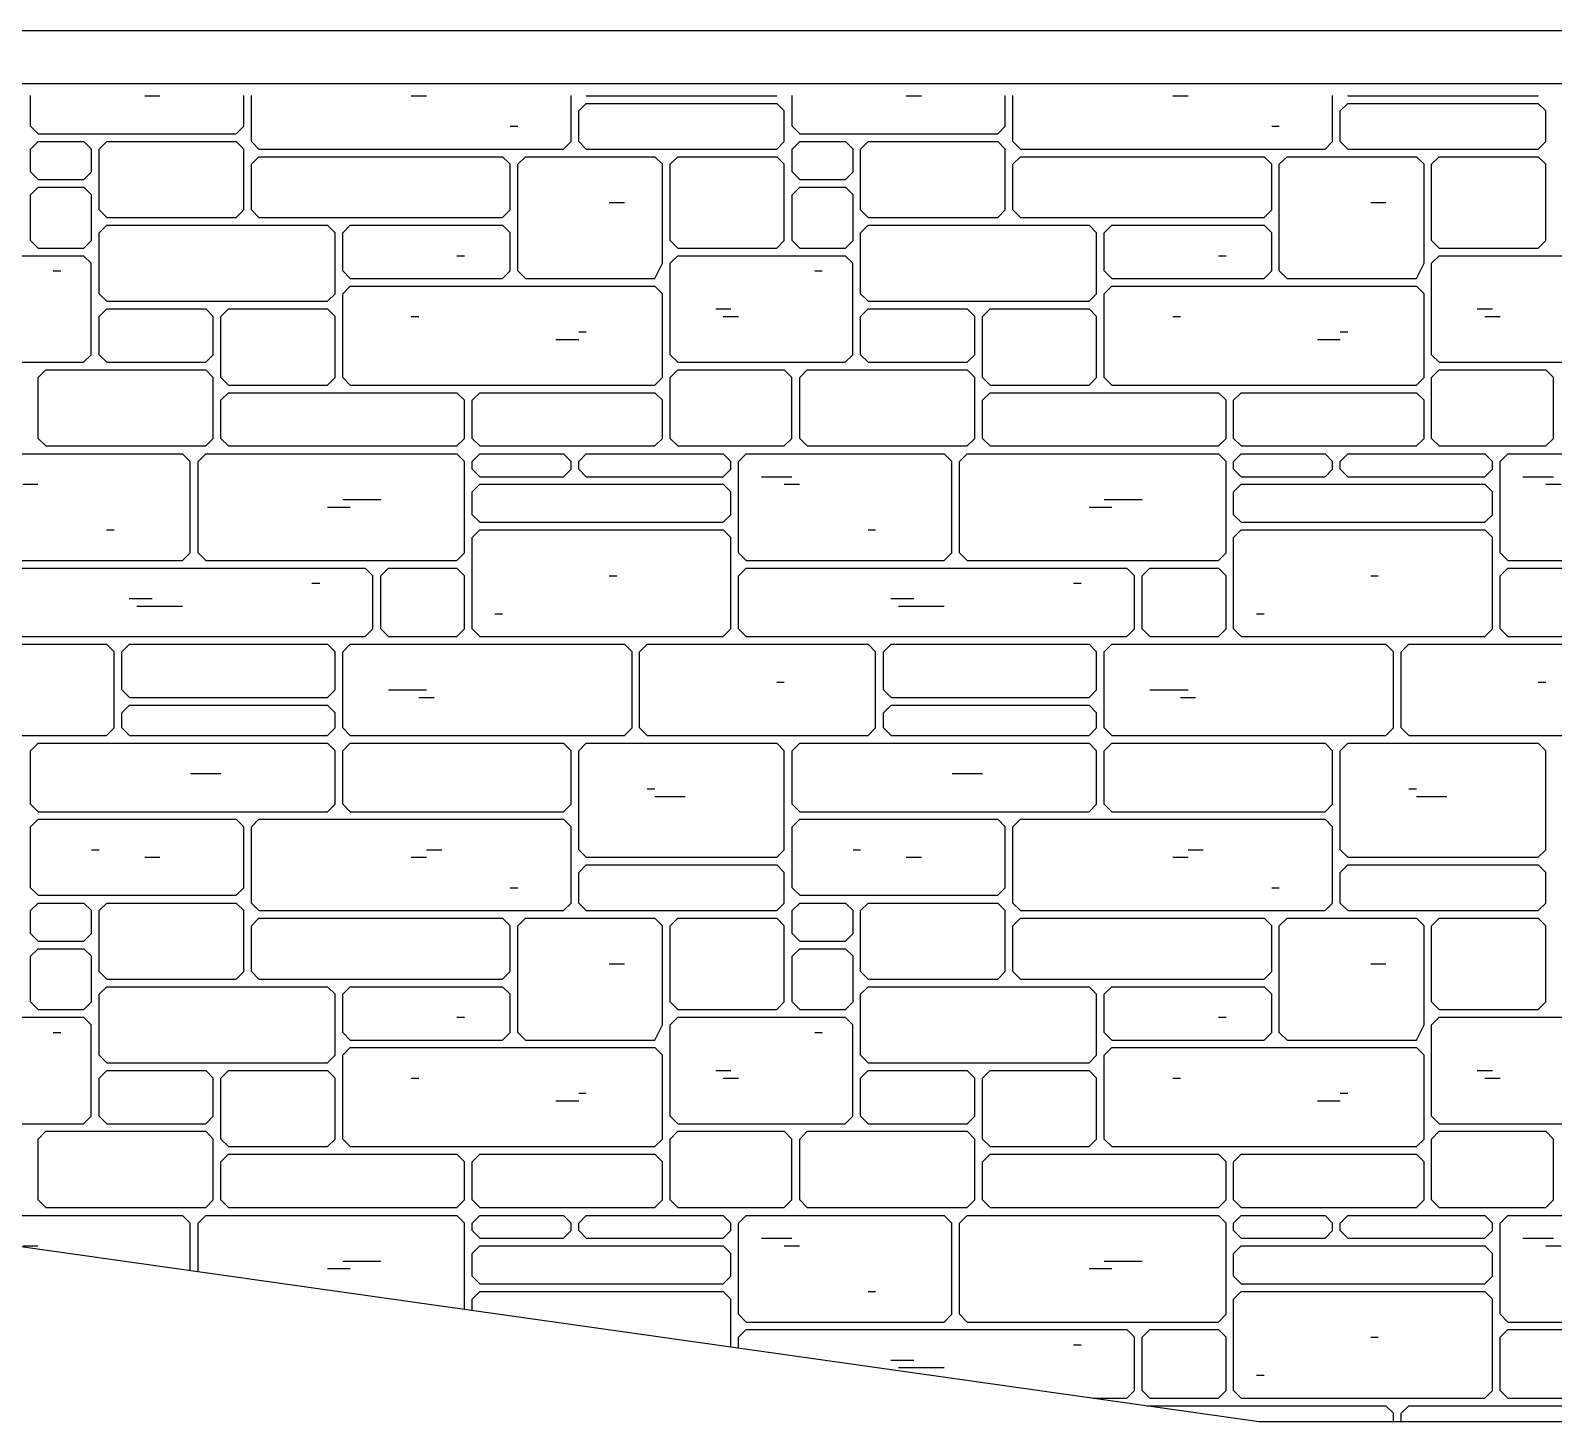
# Model space of a CAD drawing. Header units: inches. Extents: x 52 to 2123, y 129 to 1246.
# Drawn here: x 392.9 to 507.9, y 135.9 to 240.9 of the extents above; entities that cross this region are included whole.
import ezdxf

# ---------------------------------------------------------------- set-up
doc = ezdxf.new("R2010")
doc.units = ezdxf.units.IN
doc.header["$LTSCALE"] = 15
doc.header["$MEASUREMENT"] = 0
for name, color, linetype in [('Exterior', 5, 'CONTINUOUS'), ('Exterior Details', 7, 'CONTINUOUS'), ('Landscaping', 94, 'CONTINUOUS'), ('Masonry', 1, 'CONTINUOUS')]:
    doc.layers.add(name, color=color, linetype=linetype)

# ---------------------------------------------------------------- blocks, each defined once
blk = doc.blocks.new('Lower Bricks 1')
at = {"layer": 'Exterior Details'}
for p, q in [((-17.23, 52.3), (-17.23, 54.61)), ((-8.62, 54.6), (-7.47, 54.6)), ((-1.15, 52.3), (-1.15, 54.61)), ((-0.57, 51.15), (-0.57, 54.61)), ((11.49, 54.6), (12.64, 54.6)), ((23.55, 51.15), (23.55, 54.61)), ((24.13, 53.45), (24.7, 54.02)), ((24.69, 54.61), (24.7, 54.6)), ((24.7, 54.6), (39.07, 54.6)), ((24.7, 54.02), (39.07, 54.02)), ((39.07, 54.6), (39.07, 54.61)), ((39.07, 54.02), (39.64, 53.45)), ((40.23, 52.3), (40.23, 54.61)), ((48.85, 54.6), (50, 54.6)), ((56.32, 52.3), (56.32, 54.61)), ((56.89, 51.15), (56.89, 54.61)), ((68.96, 54.6), (70.11, 54.6)), ((81.02, 51.15), (81.02, 54.61)), ((81.6, 53.45), (82.17, 54.02)), ((82.16, 54.61), (82.17, 54.6)), ((82.17, 54.6), (96.53, 54.6)), ((82.17, 54.02), (96.53, 54.02)), ((96.53, 54.6), (96.54, 54.61)), ((96.53, 54.02), (97.11, 53.45)), ((24.13, 51.15), (24.13, 53.45)), ((39.64, 51.15), (39.64, 53.45)), ((81.6, 51.15), (81.6, 53.45)), ((97.11, 51.15), (97.11, 53.45)), ((-17.23, 52.3), (-16.66, 51.72)), ((-16.66, 51.72), (-1.72, 51.72)), ((-1.72, 51.72), (-1.15, 52.3)), ((18.96, 52.3), (19.53, 52.3)), ((40.23, 52.3), (40.81, 51.72)), ((40.81, 51.72), (55.75, 51.72)), ((55.75, 51.72), (56.32, 52.3)), ((76.43, 52.3), (77, 52.3)), ((-17.23, 50.57), (-16.66, 51.15)), ((-17.23, 48.85), (-17.23, 50.57)), ((-16.66, 51.15), (-13.21, 51.15)), ((-13.21, 51.15), (-12.64, 50.57)), ((-12.64, 48.85), (-12.64, 50.57)), ((-12.06, 50.57), (-11.49, 51.15)), ((-12.06, 45.98), (-12.06, 50.57)), ((-11.49, 51.15), (-1.72, 51.15)), ((-1.72, 51.15), (-1.15, 50.57)), ((-1.15, 45.98), (-1.15, 50.57)), ((-0.57, 51.15), (0, 50.57)), ((0, 50.57), (22.98, 50.57)), ((22.98, 50.57), (23.55, 51.15)), ((24.13, 51.15), (24.7, 50.57)), ((24.7, 50.57), (39.07, 50.57)), ((39.07, 50.57), (39.64, 51.15)), ((40.23, 50.57), (40.81, 51.15)), ((40.23, 48.85), (40.23, 50.57)), ((40.81, 51.15), (44.26, 51.15)), ((44.26, 51.15), (44.83, 50.57)), ((44.83, 48.85), (44.83, 50.57)), ((45.4, 50.57), (45.98, 51.15)), ((45.4, 45.98), (45.4, 50.57)), ((45.98, 51.15), (55.75, 51.15)), ((55.75, 51.15), (56.32, 50.57)), ((56.32, 45.98), (56.32, 50.57)), ((56.89, 51.15), (57.47, 50.57)), ((57.47, 50.57), (80.45, 50.57)), ((80.45, 50.57), (81.02, 51.15)), ((81.6, 51.15), (82.17, 50.57)), ((82.17, 50.57), (96.53, 50.57)), ((96.53, 50.57), (97.11, 51.15)), ((-0.57, 49.43), (0, 50)), ((-0.57, 45.98), (-0.57, 49.43)), ((0, 50), (18.38, 50)), ((18.38, 50), (18.96, 49.43)), ((18.96, 45.98), (18.96, 49.43)), ((19.53, 49.43), (20.11, 50)), ((19.53, 41.38), (19.53, 49.43)), ((20.11, 50), (29.87, 50)), ((29.87, 50), (30.45, 49.43)), ((30.45, 41.96), (30.45, 49.43)), ((31.02, 49.43), (31.6, 50)), ((31.02, 43.68), (31.02, 49.43)), ((31.6, 50), (39.07, 50)), ((39.07, 50), (39.64, 49.43)), ((39.64, 43.68), (39.64, 49.43)), ((56.89, 49.43), (57.47, 50)), ((56.89, 45.98), (56.89, 49.43)), ((57.47, 50), (75.85, 50)), ((75.85, 50), (76.43, 49.43)), ((76.43, 45.98), (76.43, 49.43)), ((77, 49.43), (77.58, 50)), ((77, 41.38), (77, 49.43)), ((77.58, 50), (87.34, 50)), ((87.34, 50), (87.92, 49.43)), ((87.92, 41.96), (87.92, 49.43)), ((88.49, 49.43), (89.07, 50)), ((88.49, 43.68), (88.49, 49.43)), ((89.07, 50), (96.53, 50)), ((96.53, 50), (97.11, 49.43)), ((97.11, 43.68), (97.11, 49.43)), ((-17.23, 48.85), (-16.66, 48.28)), ((-16.66, 48.28), (-13.21, 48.28)), ((-13.21, 48.28), (-12.64, 48.85)), ((40.23, 48.85), (40.81, 48.28)), ((40.81, 48.28), (44.26, 48.28)), ((44.26, 48.28), (44.83, 48.85)), ((-17.23, 47.13), (-16.66, 47.7)), ((-17.23, 43.68), (-17.23, 47.13)), ((-16.66, 47.7), (-13.21, 47.7)), ((-13.21, 47.7), (-12.64, 47.13)), ((-12.64, 43.68), (-12.64, 47.13)), ((40.23, 47.13), (40.81, 47.7)), ((40.23, 43.68), (40.23, 47.13)), ((40.81, 47.7), (44.26, 47.7)), ((44.26, 47.7), (44.83, 47.13)), ((44.83, 43.68), (44.83, 47.13)), ((-12.06, 45.98), (-11.49, 45.4)), ((-1.72, 45.4), (-1.15, 45.98)), ((-0.57, 45.98), (0, 45.4)), ((18.38, 45.4), (18.96, 45.98)), ((26.43, 46.55), (27.58, 46.55)), ((45.4, 45.98), (45.98, 45.4)), ((55.75, 45.4), (56.32, 45.98)), ((56.89, 45.98), (57.47, 45.4)), ((75.85, 45.4), (76.43, 45.98)), ((83.9, 46.55), (85.04, 46.55)), ((-12.06, 44.26), (-11.49, 44.83)), ((-11.49, 45.4), (-1.72, 45.4)), ((-11.49, 44.83), (5.17, 44.83)), ((0, 45.4), (18.38, 45.4)), ((5.17, 44.83), (5.74, 44.26)), ((6.32, 44.26), (6.89, 44.83)), ((6.89, 44.83), (18.38, 44.83)), ((18.38, 44.83), (18.96, 44.26)), ((45.4, 44.26), (45.98, 44.83)), ((45.98, 45.4), (55.75, 45.4)), ((45.98, 44.83), (62.64, 44.83)), ((57.47, 45.4), (75.85, 45.4)), ((62.64, 44.83), (63.21, 44.26)), ((63.79, 44.26), (64.36, 44.83)), ((64.36, 44.83), (75.85, 44.83)), ((75.85, 44.83), (76.43, 44.26)), ((-17.23, 43.68), (-16.66, 43.11)), ((-13.21, 43.11), (-12.64, 43.68)), ((-12.06, 39.66), (-12.06, 44.26)), ((5.74, 39.66), (5.74, 44.26)), ((6.32, 41.38), (6.32, 44.26)), ((18.96, 41.38), (18.96, 44.26)), ((31.02, 43.68), (31.6, 43.11)), ((39.07, 43.11), (39.64, 43.68)), ((40.23, 43.68), (40.81, 43.11)), ((44.26, 43.11), (44.83, 43.68)), ((45.4, 39.66), (45.4, 44.26)), ((63.21, 39.66), (63.21, 44.26)), ((63.79, 41.38), (63.79, 44.26)), ((76.43, 41.38), (76.43, 44.26)), ((88.49, 43.68), (89.07, 43.11)), ((96.53, 43.11), (97.11, 43.68)), ((-25.87, 42.53), (-13.23, 42.53)), ((-16.66, 43.11), (-13.21, 43.11)), ((-13.23, 42.53), (-12.66, 41.96)), ((14.94, 42.53), (15.51, 42.53)), ((31.02, 41.96), (31.6, 42.53)), ((31.6, 43.11), (39.07, 43.11)), ((31.6, 42.53), (44.24, 42.53)), ((40.81, 43.11), (44.26, 43.11)), ((44.24, 42.53), (44.81, 41.96)), ((72.41, 42.53), (72.98, 42.53)), ((88.49, 41.96), (89.07, 42.53)), ((89.07, 43.11), (96.53, 43.11)), ((89.07, 42.53), (101.7, 42.53)), ((-15.53, 41.38), (-14.96, 41.38)), ((-12.66, 35.06), (-12.66, 41.96)), ((6.32, 41.38), (6.89, 40.81)), ((18.38, 40.81), (18.96, 41.38)), ((19.53, 41.38), (20.11, 40.81)), ((29.87, 40.81), (30.45, 41.96)), ((31.02, 35.06), (31.02, 41.96)), ((41.94, 41.38), (42.51, 41.38)), ((44.81, 35.06), (44.81, 41.96)), ((63.79, 41.38), (64.36, 40.81)), ((75.85, 40.81), (76.43, 41.38)), ((77, 41.38), (77.58, 40.81)), ((87.34, 40.81), (87.92, 41.96)), ((88.49, 35.06), (88.49, 41.96)), ((6.32, 39.66), (6.89, 40.23)), ((6.89, 40.81), (18.38, 40.81)), ((6.89, 40.23), (29.87, 40.23)), ((20.11, 40.81), (29.87, 40.81)), ((29.87, 40.23), (30.45, 39.66)), ((63.79, 39.66), (64.36, 40.23)), ((64.36, 40.81), (75.85, 40.81)), ((64.36, 40.23), (87.34, 40.23)), ((77.58, 40.81), (87.34, 40.81)), ((87.34, 40.23), (87.92, 39.66)), ((-12.06, 39.66), (-11.49, 39.09)), ((-11.49, 39.09), (5.17, 39.09)), ((5.17, 39.09), (5.74, 39.66)), ((6.32, 33.34), (6.32, 39.66)), ((30.45, 33.34), (30.45, 39.66)), ((45.4, 39.66), (45.98, 39.09)), ((45.98, 39.09), (62.64, 39.09)), ((62.64, 39.09), (63.21, 39.66)), ((63.79, 33.34), (63.79, 39.66)), ((87.92, 33.34), (87.92, 39.66)), ((-12.06, 37.94), (-11.49, 38.51)), ((-12.06, 35.06), (-12.06, 37.94)), ((-11.49, 38.51), (-4.02, 38.51)), ((-4.02, 38.51), (-3.45, 37.94)), ((-3.45, 35.06), (-3.45, 37.94)), ((-2.87, 37.94), (-2.3, 38.51)), ((-2.87, 33.34), (-2.87, 37.94)), ((-2.3, 38.51), (5.17, 38.51)), ((5.17, 38.51), (5.74, 37.94)), ((5.74, 33.34), (5.74, 37.94)), ((11.49, 37.94), (12.06, 37.94)), ((34.47, 38.51), (35.62, 38.51)), ((35.04, 37.94), (36.19, 37.94)), ((45.4, 37.94), (45.98, 38.51)), ((45.4, 35.06), (45.4, 37.94)), ((45.98, 38.51), (53.45, 38.51)), ((53.45, 38.51), (54.02, 37.94)), ((54.02, 35.06), (54.02, 37.94)), ((54.6, 37.94), (55.17, 38.51)), ((54.6, 33.34), (54.6, 37.94)), ((55.17, 38.51), (62.64, 38.51)), ((62.64, 38.51), (63.21, 37.94)), ((63.21, 33.34), (63.21, 37.94)), ((68.96, 37.94), (69.53, 37.94)), ((91.94, 38.51), (93.09, 38.51)), ((92.51, 37.94), (93.66, 37.94)), ((24.13, 36.79), (24.7, 36.79)), ((81.6, 36.79), (82.17, 36.79)), ((22.41, 36.21), (24.13, 36.21)), ((79.87, 36.21), (81.6, 36.21)), ((-25.87, 34.49), (-13.23, 34.49)), ((-13.23, 34.49), (-12.66, 35.06)), ((-12.06, 35.06), (-11.49, 34.49)), ((-11.49, 34.49), (-4.02, 34.49)), ((-4.02, 34.49), (-3.45, 35.06)), ((31.02, 35.06), (31.6, 34.49)), ((31.6, 34.49), (44.24, 34.49)), ((44.24, 34.49), (44.81, 35.06)), ((45.4, 35.06), (45.98, 34.49)), ((45.98, 34.49), (53.45, 34.49)), ((53.45, 34.49), (54.02, 35.06)), ((88.49, 35.06), (89.07, 34.49)), ((89.07, 34.49), (101.7, 34.49)), ((-16.66, 33.34), (-16.09, 33.91)), ((-16.66, 28.74), (-16.66, 33.34)), ((-16.09, 33.91), (-4.02, 33.91)), ((-4.02, 33.91), (-3.45, 33.34)), ((-3.45, 28.74), (-3.45, 33.34)), ((-2.87, 33.34), (-2.3, 32.77)), ((5.17, 32.77), (5.74, 33.34)), ((6.32, 33.34), (6.89, 32.77)), ((29.87, 32.77), (30.45, 33.34)), ((31.02, 33.34), (31.6, 33.91)), ((31.02, 28.74), (31.02, 33.34)), ((31.6, 33.91), (39.64, 33.91)), ((39.64, 33.91), (40.21, 33.34)), ((40.21, 28.74), (40.21, 33.34)), ((40.81, 33.34), (41.38, 33.91)), ((40.81, 28.74), (40.81, 33.34)), ((41.38, 33.91), (53.45, 33.91)), ((53.45, 33.91), (54.02, 33.34)), ((54.02, 28.74), (54.02, 33.34)), ((54.6, 33.34), (55.17, 32.77)), ((62.64, 32.77), (63.21, 33.34)), ((63.79, 33.34), (64.36, 32.77)), ((87.34, 32.77), (87.92, 33.34)), ((88.49, 33.34), (89.07, 33.91)), ((88.49, 28.74), (88.49, 33.34)), ((89.07, 33.91), (97.11, 33.91)), ((97.11, 33.91), (97.68, 33.34)), ((97.68, 28.74), (97.68, 33.34)), ((-2.87, 31.62), (-2.3, 32.19)), ((-2.3, 32.77), (5.17, 32.77)), ((-2.3, 32.19), (14.94, 32.19)), ((6.89, 32.77), (29.87, 32.77)), ((14.94, 32.19), (15.51, 31.62)), ((16.09, 31.62), (16.66, 32.19)), ((16.66, 32.19), (29.87, 32.19)), ((29.87, 32.19), (30.45, 31.62)), ((54.6, 31.62), (55.17, 32.19)), ((55.17, 32.77), (62.64, 32.77)), ((55.17, 32.19), (72.41, 32.19)), ((64.36, 32.77), (87.34, 32.77)), ((72.41, 32.19), (72.98, 31.62)), ((73.55, 31.62), (74.13, 32.19)), ((74.13, 32.19), (87.34, 32.19)), ((87.34, 32.19), (87.92, 31.62)), ((-2.87, 28.74), (-2.87, 31.62)), ((15.51, 28.74), (15.51, 31.62)), ((16.09, 28.74), (16.09, 31.62)), ((30.45, 28.74), (30.45, 31.62)), ((54.6, 28.74), (54.6, 31.62)), ((72.98, 28.74), (72.98, 31.62)), ((73.55, 28.74), (73.55, 31.62)), ((87.92, 28.74), (87.92, 31.62)), ((-16.66, 28.74), (-16.09, 28.17)), ((-4.02, 28.17), (-3.45, 28.74)), ((-2.87, 28.74), (-2.3, 28.17)), ((14.94, 28.17), (15.51, 28.74)), ((16.09, 28.74), (16.66, 28.17)), ((29.87, 28.17), (30.45, 28.74)), ((31.02, 28.74), (31.6, 28.17)), ((39.64, 28.17), (40.21, 28.74)), ((40.81, 28.74), (41.38, 28.17)), ((53.45, 28.17), (54.02, 28.74)), ((54.6, 28.74), (55.17, 28.17)), ((72.41, 28.17), (72.98, 28.74)), ((73.55, 28.74), (74.13, 28.17)), ((87.34, 28.17), (87.92, 28.74)), ((88.49, 28.74), (89.07, 28.17)), ((97.11, 28.17), (97.68, 28.74)), ((-16.09, 28.17), (-4.02, 28.17)), ((-2.3, 28.17), (14.94, 28.17)), ((16.66, 28.17), (29.87, 28.17)), ((31.6, 28.17), (39.64, 28.17)), ((41.38, 28.17), (53.45, 28.17)), ((55.17, 28.17), (72.41, 28.17)), ((74.13, 28.17), (87.34, 28.17)), ((89.07, 28.17), (97.11, 28.17)), ((-20.7, 27.58), (-5.76, 27.58)), ((-5.76, 27.58), (-5.19, 27)), ((-5.19, 20.11), (-5.19, 27)), ((-4.6, 27), (-4.02, 27.58)), ((-4.6, 20.11), (-4.6, 27)), ((-4.02, 27.58), (14.94, 27.58)), ((14.94, 27.58), (15.51, 27)), ((15.51, 20.11), (15.51, 27)), ((16.09, 27), (16.66, 27.58)), ((16.09, 26.43), (16.09, 27)), ((16.66, 27.58), (22.98, 27.58)), ((22.98, 27.58), (23.55, 27)), ((23.55, 26.43), (23.55, 27)), ((24.13, 27), (24.7, 27.58)), ((24.13, 26.43), (24.13, 27)), ((24.7, 27.58), (35.04, 27.58)), ((35.04, 27.58), (35.62, 27)), ((35.62, 26.43), (35.62, 27)), ((36.19, 27), (36.77, 27.58)), ((36.19, 20.11), (36.19, 27)), ((36.77, 27.58), (51.7, 27.58)), ((51.7, 27.58), (52.28, 27)), ((52.28, 20.11), (52.28, 27)), ((52.87, 27), (53.45, 27.58)), ((52.87, 20.11), (52.87, 27)), ((53.45, 27.58), (72.41, 27.58)), ((72.41, 27.58), (72.98, 27)), ((72.98, 20.11), (72.98, 27)), ((73.55, 27), (74.13, 27.58)), ((73.55, 26.43), (73.55, 27)), ((74.13, 27.58), (80.45, 27.58)), ((80.45, 27.58), (81.02, 27)), ((81.02, 26.43), (81.02, 27)), ((81.6, 27), (82.17, 27.58)), ((81.6, 26.43), (81.6, 27)), ((82.17, 27.58), (92.51, 27.58)), ((92.51, 27.58), (93.09, 27)), ((93.09, 26.43), (93.09, 27)), ((93.66, 27), (94.24, 27.58)), ((93.66, 20.11), (93.66, 27)), ((94.24, 27.58), (109.17, 27.58)), ((16.09, 26.43), (16.66, 25.85)), ((16.66, 25.85), (22.98, 25.85)), ((22.98, 25.85), (23.55, 26.43)), ((24.13, 26.43), (24.7, 25.85)), ((24.7, 25.85), (35.04, 25.85)), ((35.04, 25.85), (35.62, 26.43)), ((37.92, 25.85), (40.21, 25.85)), ((73.55, 26.43), (74.13, 25.85)), ((74.13, 25.85), (80.45, 25.85)), ((80.45, 25.85), (81.02, 26.43)), ((81.6, 26.43), (82.17, 25.85)), ((82.17, 25.85), (92.51, 25.85)), ((92.51, 25.85), (93.09, 26.43)), ((95.38, 25.85), (97.68, 25.85)), ((-17.83, 25.28), (-16.68, 25.28)), ((16.09, 24.7), (16.66, 25.28)), ((16.09, 22.98), (16.09, 24.7)), ((16.66, 25.28), (35.04, 25.28)), ((35.04, 25.28), (35.62, 24.7)), ((35.62, 22.98), (35.62, 24.7)), ((39.64, 25.28), (40.79, 25.28)), ((73.55, 24.7), (74.13, 25.28)), ((73.55, 22.98), (73.55, 24.7)), ((74.13, 25.28), (92.51, 25.28)), ((92.51, 25.28), (93.09, 24.7)), ((93.09, 22.98), (93.09, 24.7)), ((97.11, 25.28), (98.26, 25.28)), ((5.17, 23.55), (6.89, 23.55)), ((6.32, 24.13), (9.19, 24.13)), ((62.64, 23.55), (64.36, 23.55)), ((63.79, 24.13), (66.66, 24.13)), ((16.09, 22.98), (16.66, 22.41)), ((16.66, 22.41), (35.04, 22.41)), ((35.04, 22.41), (35.62, 22.98)), ((73.55, 22.98), (74.13, 22.41)), ((74.13, 22.41), (92.51, 22.41)), ((92.51, 22.41), (93.09, 22.98)), ((-11.51, 21.83), (-10.94, 21.83)), ((16.09, 21.26), (16.66, 21.83)), ((16.09, 14.36), (16.09, 21.26)), ((16.66, 21.83), (35.04, 21.83)), ((35.04, 21.83), (35.62, 21.26)), ((35.62, 14.36), (35.62, 21.26)), ((45.96, 21.83), (46.53, 21.83)), ((73.55, 21.26), (74.13, 21.83)), ((73.55, 14.36), (73.55, 21.26)), ((74.13, 21.83), (92.51, 21.83)), ((92.51, 21.83), (93.09, 21.26)), ((93.09, 14.36), (93.09, 21.26)), ((-5.76, 19.53), (-5.19, 20.11)), ((-4.6, 20.11), (-4.02, 19.53)), ((14.94, 19.53), (15.51, 20.11)), ((36.19, 20.11), (36.77, 19.53)), ((51.7, 19.53), (52.28, 20.11)), ((52.87, 20.11), (53.45, 19.53)), ((72.41, 19.53), (72.98, 20.11)), ((93.66, 20.11), (94.24, 19.53)), ((-20.7, 19.53), (-5.76, 19.53)), ((-20.7, 18.96), (8.02, 18.96)), ((-4.02, 19.53), (14.94, 19.53)), ((8.02, 18.96), (8.6, 18.38)), ((9.19, 18.38), (9.77, 18.96)), ((9.77, 18.96), (14.94, 18.96)), ((14.94, 18.96), (15.51, 18.38)), ((36.19, 18.38), (36.77, 18.96)), ((36.77, 19.53), (51.7, 19.53)), ((36.77, 18.96), (65.49, 18.96)), ((53.45, 19.53), (72.41, 19.53)), ((65.49, 18.96), (66.07, 18.38)), ((66.66, 18.38), (67.24, 18.96)), ((67.24, 18.96), (72.41, 18.96)), ((72.41, 18.96), (72.98, 18.38)), ((93.66, 18.38), (94.24, 18.96)), ((94.24, 19.53), (109.17, 19.53)), ((94.24, 18.96), (122.96, 18.96)), ((4, 17.81), (4.58, 17.81)), ((8.6, 14.36), (8.6, 18.38)), ((9.19, 14.36), (9.19, 18.38)), ((15.51, 14.36), (15.51, 18.38)), ((26.43, 18.38), (27, 18.38)), ((36.19, 14.36), (36.19, 18.38)), ((61.47, 17.81), (62.04, 17.81)), ((66.07, 14.36), (66.07, 18.38)), ((66.66, 14.36), (66.66, 18.38)), ((72.98, 14.36), (72.98, 18.38)), ((83.9, 18.38), (84.47, 18.38)), ((93.66, 14.36), (93.66, 18.38)), ((-9.79, 16.66), (-8.06, 16.66)), ((47.68, 16.66), (49.41, 16.66)), ((-9.21, 16.09), (-5.76, 16.09)), ((17.81, 15.51), (18.38, 15.51)), ((48.26, 16.09), (51.7, 16.09)), ((75.28, 15.51), (75.85, 15.51)), ((8.02, 13.79), (8.6, 14.36)), ((9.19, 14.36), (9.77, 13.79)), ((14.94, 13.79), (15.51, 14.36)), ((16.09, 14.36), (16.66, 13.79)), ((35.04, 13.79), (35.62, 14.36)), ((36.19, 14.36), (36.77, 13.79)), ((65.49, 13.79), (66.07, 14.36)), ((66.66, 14.36), (67.24, 13.79)), ((72.41, 13.79), (72.98, 14.36)), ((73.55, 14.36), (74.13, 13.79)), ((92.51, 13.79), (93.09, 14.36)), ((93.66, 14.36), (94.24, 13.79)), ((-28.17, 13.21), (-11.51, 13.21)), ((-20.7, 13.79), (8.02, 13.79)), ((-11.51, 13.21), (-10.94, 12.64)), ((-10.34, 12.64), (-9.77, 13.21)), ((-9.77, 13.21), (5.17, 13.21)), ((5.17, 13.21), (5.74, 12.64)), ((6.32, 12.64), (6.89, 13.21)), ((6.89, 13.21), (27.58, 13.21)), ((9.77, 13.79), (14.94, 13.79)), ((16.66, 13.79), (35.04, 13.79)), ((27.58, 13.21), (28.15, 12.64)), ((28.72, 12.64), (29.3, 13.21)), ((29.3, 13.21), (45.96, 13.21)), ((36.77, 13.79), (65.49, 13.79)), ((45.96, 13.21), (46.53, 12.64)), ((47.13, 12.64), (47.7, 13.21)), ((47.7, 13.21), (62.64, 13.21)), ((62.64, 13.21), (63.21, 12.64)), ((63.79, 12.64), (64.36, 13.21)), ((64.36, 13.21), (85.04, 13.21)), ((67.24, 13.79), (72.41, 13.79)), ((74.13, 13.79), (92.51, 13.79)), ((85.04, 13.21), (85.62, 12.64)), ((86.19, 12.64), (86.77, 13.21)), ((86.77, 13.21), (103.43, 13.21)), ((94.24, 13.79), (122.96, 13.79)), ((-10.94, 6.89), (-10.94, 12.64)), ((-10.34, 9.77), (-10.34, 12.64)), ((5.74, 9.77), (5.74, 12.64)), ((6.32, 6.89), (6.32, 12.64)), ((28.15, 6.89), (28.15, 12.64)), ((28.72, 6.89), (28.72, 12.64)), ((46.53, 6.89), (46.53, 12.64)), ((47.13, 9.77), (47.13, 12.64)), ((63.21, 9.77), (63.21, 12.64)), ((63.79, 6.89), (63.79, 12.64)), ((85.62, 6.89), (85.62, 12.64)), ((86.19, 6.89), (86.19, 12.64)), ((-10.34, 9.77), (-9.77, 9.19)), ((5.17, 9.19), (5.74, 9.77)), ((9.77, 9.77), (12.64, 9.77)), ((39.07, 10.34), (39.64, 10.34)), ((47.13, 9.77), (47.7, 9.19)), ((62.64, 9.19), (63.21, 9.77)), ((67.24, 9.77), (70.11, 9.77)), ((96.53, 10.34), (97.11, 10.34)), ((-10.34, 8.04), (-9.77, 8.62)), ((-9.77, 9.19), (5.17, 9.19)), ((-9.77, 8.62), (5.17, 8.62)), ((5.17, 8.62), (5.74, 8.04)), ((12.06, 9.19), (13.21, 9.19)), ((47.13, 8.04), (47.7, 8.62)), ((47.7, 9.19), (62.64, 9.19)), ((47.7, 8.62), (62.64, 8.62)), ((62.64, 8.62), (63.21, 8.04)), ((69.53, 9.19), (70.68, 9.19)), ((-10.34, 6.89), (-10.34, 8.04)), ((5.74, 6.89), (5.74, 8.04)), ((47.13, 6.89), (47.13, 8.04)), ((63.21, 6.89), (63.21, 8.04)), ((-28.17, 6.32), (-11.51, 6.32)), ((-11.51, 6.32), (-10.94, 6.89)), ((-10.34, 6.89), (-9.77, 6.32)), ((-9.77, 6.32), (5.17, 6.32)), ((5.17, 6.32), (5.74, 6.89)), ((6.32, 6.89), (6.89, 6.32)), ((6.89, 6.32), (27.58, 6.32)), ((27.58, 6.32), (28.15, 6.89)), ((28.72, 6.89), (29.3, 6.32)), ((29.3, 6.32), (45.96, 6.32)), ((45.96, 6.32), (46.53, 6.89)), ((47.13, 6.89), (47.7, 6.32)), ((47.7, 6.32), (62.64, 6.32)), ((62.64, 6.32), (63.21, 6.89)), ((63.79, 6.89), (64.36, 6.32)), ((64.36, 6.32), (85.04, 6.32)), ((85.04, 6.32), (85.62, 6.89)), ((86.19, 6.89), (86.77, 6.32)), ((86.77, 6.32), (103.43, 6.32)), ((-17.23, 5.17), (-16.66, 5.74)), ((-17.23, 1.15), (-17.23, 5.17)), ((-16.66, 5.74), (5.17, 5.74)), ((5.17, 5.74), (5.74, 5.17)), ((5.74, 1.15), (5.74, 5.17)), ((6.32, 5.17), (6.89, 5.74)), ((6.32, 1.15), (6.32, 5.17)), ((6.89, 5.74), (22.98, 5.74)), ((22.98, 5.74), (23.55, 5.17)), ((23.55, 1.15), (23.55, 5.17)), ((24.13, 5.17), (24.7, 5.74)), ((24.13, -2.3), (24.13, 5.17)), ((24.7, 5.74), (39.07, 5.74)), ((39.07, 5.74), (39.64, 5.17)), ((39.64, -2.3), (39.64, 5.17)), ((40.23, 5.17), (40.81, 5.74)), ((40.23, 1.15), (40.23, 5.17)), ((40.81, 5.74), (62.64, 5.74)), ((62.64, 5.74), (63.21, 5.17)), ((63.21, 1.15), (63.21, 5.17)), ((63.79, 5.17), (64.36, 5.74)), ((63.79, 1.15), (63.79, 5.17)), ((64.36, 5.74), (80.45, 5.74)), ((80.45, 5.74), (81.02, 5.17)), ((81.02, 1.15), (81.02, 5.17)), ((81.6, 5.17), (82.17, 5.74)), ((81.6, -2.3), (81.6, 5.17)), ((82.17, 5.74), (96.53, 5.74)), ((96.53, 5.74), (97.11, 5.17)), ((97.11, -2.3), (97.11, 5.17)), ((-5.17, 3.45), (-2.87, 3.45)), ((52.3, 3.45), (54.6, 3.45)), ((29.3, 2.3), (29.87, 2.3)), ((29.87, 1.72), (32.17, 1.72)), ((86.77, 2.3), (87.34, 2.3)), ((87.34, 1.72), (89.64, 1.72)), ((-17.23, 1.15), (-16.66, 0.57)), ((-17.23, -0.57), (-16.66, 0)), ((-16.66, 0.57), (5.17, 0.57)), ((-16.66, 0), (-1.72, 0)), ((-1.72, 0), (-1.15, -0.57)), ((-0.57, -0.57), (0, 0)), ((0, 0), (22.98, 0)), ((5.17, 0.57), (5.74, 1.15)), ((6.32, 1.15), (6.89, 0.57)), ((6.89, 0.57), (22.98, 0.57)), ((22.98, 0.57), (23.55, 1.15)), ((40.23, 1.15), (40.81, 0.57)), ((40.23, -0.57), (40.81, 0)), ((40.81, 0.57), (62.64, 0.57)), ((40.81, 0), (55.75, 0)), ((55.75, 0), (56.32, -0.57)), ((56.89, -0.57), (57.47, 0)), ((57.47, 0), (80.45, 0)), ((62.64, 0.57), (63.21, 1.15)), ((63.79, 1.15), (64.36, 0.57)), ((64.36, 0.57), (80.45, 0.57)), ((80.45, 0.57), (81.02, 1.15)), ((-17.23, -5.17), (-17.23, -0.57)), ((-1.15, -5.17), (-1.15, -0.57)), ((-0.57, -6.32), (-0.57, -0.57)), ((22.98, 0), (23.55, -0.57)), ((23.55, -6.32), (23.55, -0.57)), ((40.23, -5.17), (40.23, -0.57)), ((56.32, -5.17), (56.32, -0.57)), ((56.89, -6.32), (56.89, -0.57)), ((80.45, 0), (81.02, -0.57)), ((81.02, -6.32), (81.02, -0.57)), ((-12.64, -2.3), (-12.06, -2.3)), ((12.64, -2.3), (13.79, -2.3)), ((24.13, -2.3), (24.7, -2.87)), ((39.07, -2.87), (39.64, -2.3)), ((44.83, -2.3), (45.4, -2.3)), ((70.11, -2.3), (71.26, -2.3)), ((81.6, -2.3), (82.17, -2.87)), ((96.53, -2.87), (97.11, -2.3)), ((-8.62, -2.87), (-7.47, -2.87)), ((11.49, -2.87), (12.64, -2.87)), ((24.13, -4.02), (24.7, -3.45)), ((24.7, -2.87), (39.07, -2.87)), ((24.7, -3.45), (39.07, -3.45)), ((39.07, -3.45), (39.64, -4.02)), ((48.85, -2.87), (50, -2.87)), ((68.96, -2.87), (70.11, -2.87)), ((81.6, -4.02), (82.17, -3.45)), ((82.17, -2.87), (96.53, -2.87)), ((82.17, -3.45), (96.53, -3.45)), ((96.53, -3.45), (97.11, -4.02)), ((24.13, -6.32), (24.13, -4.02)), ((39.64, -6.32), (39.64, -4.02)), ((81.6, -6.32), (81.6, -4.02)), ((97.11, -6.32), (97.11, -4.02)), ((-17.23, -5.17), (-16.66, -5.74)), ((-16.66, -5.74), (-1.72, -5.74)), ((-1.72, -5.74), (-1.15, -5.17)), ((18.96, -5.17), (19.53, -5.17)), ((40.23, -5.17), (40.81, -5.74)), ((40.81, -5.74), (55.75, -5.74)), ((55.75, -5.74), (56.32, -5.17)), ((76.43, -5.17), (77, -5.17)), ((-17.23, -6.89), (-16.66, -6.32)), ((-17.23, -8.62), (-17.23, -6.89)), ((-16.66, -6.32), (-13.21, -6.32)), ((-13.21, -6.32), (-12.64, -6.89)), ((-12.64, -8.62), (-12.64, -6.89)), ((-12.06, -6.89), (-11.49, -6.32)), ((-12.06, -11.49), (-12.06, -6.89)), ((-11.49, -6.32), (-1.72, -6.32)), ((-1.72, -6.32), (-1.15, -6.89)), ((-1.15, -11.49), (-1.15, -6.89)), ((-0.57, -6.32), (0, -6.89)), ((0, -6.89), (22.98, -6.89)), ((22.98, -6.89), (23.55, -6.32)), ((24.13, -6.32), (24.7, -6.89)), ((24.7, -6.89), (39.07, -6.89)), ((39.07, -6.89), (39.64, -6.32)), ((40.23, -6.89), (40.81, -6.32)), ((40.23, -8.62), (40.23, -6.89)), ((40.81, -6.32), (44.26, -6.32)), ((44.26, -6.32), (44.83, -6.89)), ((44.83, -8.62), (44.83, -6.89)), ((45.4, -6.89), (45.98, -6.32)), ((45.4, -11.49), (45.4, -6.89)), ((45.98, -6.32), (55.75, -6.32)), ((55.75, -6.32), (56.32, -6.89)), ((56.32, -11.49), (56.32, -6.89)), ((56.89, -6.32), (57.47, -6.89)), ((57.47, -6.89), (80.45, -6.89)), ((80.45, -6.89), (81.02, -6.32)), ((81.6, -6.32), (82.17, -6.89)), ((82.17, -6.89), (96.53, -6.89)), ((96.53, -6.89), (97.11, -6.32)), ((-0.57, -8.04), (0, -7.47)), ((-0.57, -11.49), (-0.57, -8.04)), ((0, -7.47), (18.38, -7.47)), ((18.38, -7.47), (18.96, -8.04)), ((18.96, -11.49), (18.96, -8.04)), ((19.53, -8.04), (20.11, -7.47)), ((19.53, -16.09), (19.53, -8.04)), ((20.11, -7.47), (29.87, -7.47)), ((29.87, -7.47), (30.45, -8.04)), ((30.45, -15.51), (30.45, -8.04)), ((31.02, -8.04), (31.6, -7.47)), ((31.02, -13.79), (31.02, -8.04)), ((31.6, -7.47), (39.07, -7.47)), ((39.07, -7.47), (39.64, -8.04)), ((39.64, -13.79), (39.64, -8.04)), ((56.89, -8.04), (57.47, -7.47)), ((56.89, -11.49), (56.89, -8.04)), ((57.47, -7.47), (75.85, -7.47)), ((75.85, -7.47), (76.43, -8.04)), ((76.43, -11.49), (76.43, -8.04)), ((77, -8.04), (77.58, -7.47)), ((77, -16.09), (77, -8.04)), ((77.58, -7.47), (87.34, -7.47)), ((87.34, -7.47), (87.92, -8.04)), ((87.92, -15.51), (87.92, -8.04)), ((88.49, -8.04), (89.07, -7.47)), ((88.49, -13.79), (88.49, -8.04)), ((89.07, -7.47), (96.53, -7.47)), ((96.53, -7.47), (97.11, -8.04)), ((97.11, -13.79), (97.11, -8.04)), ((-17.23, -8.62), (-16.66, -9.19)), ((-16.66, -9.19), (-13.21, -9.19)), ((-13.21, -9.19), (-12.64, -8.62)), ((40.23, -8.62), (40.81, -9.19)), ((40.81, -9.19), (44.26, -9.19)), ((44.26, -9.19), (44.83, -8.62)), ((-17.23, -10.34), (-16.66, -9.77)), ((-17.23, -13.79), (-17.23, -10.34)), ((-16.66, -9.77), (-13.21, -9.77)), ((-13.21, -9.77), (-12.64, -10.34)), ((-12.64, -13.79), (-12.64, -10.34)), ((40.23, -10.34), (40.81, -9.77)), ((40.23, -13.79), (40.23, -10.34)), ((40.81, -9.77), (44.26, -9.77)), ((44.26, -9.77), (44.83, -10.34)), ((44.83, -13.79), (44.83, -10.34)), ((-12.06, -11.49), (-11.49, -12.06)), ((-1.72, -12.06), (-1.15, -11.49)), ((-0.57, -11.49), (0, -12.06)), ((18.38, -12.06), (18.96, -11.49)), ((26.43, -10.92), (27.58, -10.92)), ((45.4, -11.49), (45.98, -12.06)), ((55.75, -12.06), (56.32, -11.49)), ((56.89, -11.49), (57.47, -12.06)), ((75.85, -12.06), (76.43, -11.49)), ((83.9, -10.92), (85.04, -10.92)), ((-12.06, -13.21), (-11.49, -12.64)), ((-11.49, -12.06), (-1.72, -12.06)), ((-11.49, -12.64), (5.17, -12.64)), ((0, -12.06), (18.38, -12.06)), ((5.17, -12.64), (5.74, -13.21)), ((6.32, -13.21), (6.89, -12.64)), ((6.89, -12.64), (18.38, -12.64)), ((18.38, -12.64), (18.96, -13.21)), ((45.4, -13.21), (45.98, -12.64)), ((45.98, -12.06), (55.75, -12.06)), ((45.98, -12.64), (62.64, -12.64)), ((57.47, -12.06), (75.85, -12.06)), ((62.64, -12.64), (63.21, -13.21)), ((63.79, -13.21), (64.36, -12.64)), ((64.36, -12.64), (75.85, -12.64)), ((75.85, -12.64), (76.43, -13.21)), ((-17.23, -13.79), (-16.66, -14.36)), ((-13.21, -14.36), (-12.64, -13.79)), ((-12.06, -17.81), (-12.06, -13.21)), ((5.74, -17.81), (5.74, -13.21)), ((6.32, -16.09), (6.32, -13.21)), ((18.96, -16.09), (18.96, -13.21)), ((31.02, -13.79), (31.6, -14.36)), ((39.07, -14.36), (39.64, -13.79)), ((40.23, -13.79), (40.81, -14.36)), ((44.26, -14.36), (44.83, -13.79)), ((45.4, -17.81), (45.4, -13.21)), ((63.21, -17.81), (63.21, -13.21)), ((63.79, -16.09), (63.79, -13.21)), ((76.43, -16.09), (76.43, -13.21)), ((88.49, -13.79), (89.07, -14.36)), ((96.53, -14.36), (97.11, -13.79)), ((-25.87, -14.94), (-13.23, -14.94)), ((-16.66, -14.36), (-13.21, -14.36)), ((-13.23, -14.94), (-12.66, -15.51)), ((14.94, -14.94), (15.51, -14.94)), ((31.02, -15.51), (31.6, -14.94)), ((31.6, -14.36), (39.07, -14.36)), ((31.6, -14.94), (44.24, -14.94)), ((40.81, -14.36), (44.26, -14.36)), ((44.24, -14.94), (44.81, -15.51)), ((72.41, -14.94), (72.98, -14.94)), ((88.49, -15.51), (89.07, -14.94)), ((89.07, -14.36), (96.53, -14.36)), ((89.07, -14.94), (101.7, -14.94)), ((-15.53, -16.09), (-14.96, -16.09)), ((-12.66, -22.41), (-12.66, -15.51)), ((6.32, -16.09), (6.89, -16.66)), ((18.38, -16.66), (18.96, -16.09)), ((19.53, -16.09), (20.11, -16.66)), ((29.87, -16.66), (30.45, -15.51)), ((31.02, -22.41), (31.02, -15.51)), ((41.94, -16.09), (42.51, -16.09)), ((44.81, -22.41), (44.81, -15.51)), ((63.79, -16.09), (64.36, -16.66)), ((75.85, -16.66), (76.43, -16.09)), ((77, -16.09), (77.58, -16.66)), ((87.34, -16.66), (87.92, -15.51)), ((88.49, -22.41), (88.49, -15.51)), ((6.32, -17.81), (6.89, -17.23)), ((6.89, -16.66), (18.38, -16.66)), ((6.89, -17.23), (29.87, -17.23)), ((20.11, -16.66), (29.87, -16.66)), ((29.87, -17.23), (30.45, -17.81)), ((63.79, -17.81), (64.36, -17.23)), ((64.36, -16.66), (75.85, -16.66)), ((64.36, -17.23), (87.34, -17.23)), ((77.58, -16.66), (87.34, -16.66)), ((87.34, -17.23), (87.92, -17.81)), ((-12.06, -17.81), (-11.49, -18.38)), ((-11.49, -18.38), (5.17, -18.38)), ((5.17, -18.38), (5.74, -17.81)), ((6.32, -24.13), (6.32, -17.81)), ((30.45, -24.13), (30.45, -17.81)), ((45.4, -17.81), (45.98, -18.38)), ((45.98, -18.38), (62.64, -18.38)), ((62.64, -18.38), (63.21, -17.81)), ((63.79, -24.13), (63.79, -17.81)), ((87.92, -24.13), (87.92, -17.81)), ((-12.06, -19.53), (-11.49, -18.96)), ((-12.06, -22.41), (-12.06, -19.53)), ((-11.49, -18.96), (-4.02, -18.96)), ((-4.02, -18.96), (-3.45, -19.53)), ((-3.45, -22.41), (-3.45, -19.53)), ((-2.87, -19.53), (-2.3, -18.96)), ((-2.87, -24.13), (-2.87, -19.53)), ((-2.3, -18.96), (5.17, -18.96)), ((5.17, -18.96), (5.74, -19.53)), ((5.74, -24.13), (5.74, -19.53)), ((11.49, -19.53), (12.06, -19.53)), ((34.47, -18.96), (35.62, -18.96)), ((35.04, -19.53), (36.19, -19.53)), ((45.4, -19.53), (45.98, -18.96)), ((45.4, -22.41), (45.4, -19.53)), ((45.98, -18.96), (53.45, -18.96)), ((53.45, -18.96), (54.02, -19.53)), ((54.02, -22.41), (54.02, -19.53)), ((54.6, -19.53), (55.17, -18.96)), ((54.6, -24.13), (54.6, -19.53)), ((55.17, -18.96), (62.64, -18.96)), ((62.64, -18.96), (63.21, -19.53)), ((63.21, -24.13), (63.21, -19.53)), ((68.96, -19.53), (69.53, -19.53)), ((91.94, -18.96), (93.09, -18.96)), ((92.51, -19.53), (93.66, -19.53)), ((24.13, -20.68), (24.7, -20.68)), ((81.6, -20.68), (82.17, -20.68)), ((22.41, -21.26), (24.13, -21.26)), ((79.87, -21.26), (81.6, -21.26)), ((-25.87, -22.98), (-13.23, -22.98)), ((-13.23, -22.98), (-12.66, -22.41)), ((-12.06, -22.41), (-11.49, -22.98)), ((-11.49, -22.98), (-4.02, -22.98)), ((-4.02, -22.98), (-3.45, -22.41)), ((31.02, -22.41), (31.6, -22.98)), ((31.6, -22.98), (44.24, -22.98)), ((44.24, -22.98), (44.81, -22.41)), ((45.4, -22.41), (45.98, -22.98)), ((45.98, -22.98), (53.45, -22.98)), ((53.45, -22.98), (54.02, -22.41)), ((88.49, -22.41), (89.07, -22.98)), ((89.07, -22.98), (101.7, -22.98)), ((-16.66, -24.13), (-16.09, -23.55)), ((-16.66, -28.72), (-16.66, -24.13)), ((-16.09, -23.55), (-4.02, -23.55)), ((-4.02, -23.55), (-3.45, -24.13)), ((-3.45, -28.72), (-3.45, -24.13)), ((-2.87, -24.13), (-2.3, -24.7)), ((5.17, -24.7), (5.74, -24.13)), ((6.32, -24.13), (6.89, -24.7)), ((29.87, -24.7), (30.45, -24.13)), ((31.02, -24.13), (31.6, -23.55)), ((31.02, -28.72), (31.02, -24.13)), ((31.6, -23.55), (39.64, -23.55)), ((39.64, -23.55), (40.21, -24.13)), ((40.21, -28.72), (40.21, -24.13)), ((40.81, -24.13), (41.38, -23.55)), ((40.81, -28.72), (40.81, -24.13)), ((41.38, -23.55), (53.45, -23.55)), ((53.45, -23.55), (54.02, -24.13)), ((54.02, -28.72), (54.02, -24.13)), ((54.6, -24.13), (55.17, -24.7)), ((62.64, -24.7), (63.21, -24.13)), ((63.79, -24.13), (64.36, -24.7)), ((87.34, -24.7), (87.92, -24.13)), ((88.49, -24.13), (89.07, -23.55)), ((88.49, -28.72), (88.49, -24.13)), ((89.07, -23.55), (97.11, -23.55)), ((97.11, -23.55), (97.68, -24.13)), ((97.68, -28.72), (97.68, -24.13)), ((-2.87, -25.85), (-2.3, -25.28)), ((-2.3, -24.7), (5.17, -24.7)), ((-2.3, -25.28), (14.94, -25.28)), ((6.89, -24.7), (29.87, -24.7)), ((14.94, -25.28), (15.51, -25.85)), ((16.09, -25.85), (16.66, -25.28)), ((16.66, -25.28), (29.87, -25.28)), ((29.87, -25.28), (30.45, -25.85)), ((54.6, -25.85), (55.17, -25.28)), ((55.17, -24.7), (62.64, -24.7)), ((55.17, -25.28), (72.41, -25.28)), ((64.36, -24.7), (87.34, -24.7)), ((72.41, -25.28), (72.98, -25.85)), ((73.55, -25.85), (74.13, -25.28)), ((74.13, -25.28), (87.34, -25.28)), ((87.34, -25.28), (87.92, -25.85)), ((-2.87, -28.72), (-2.87, -25.85)), ((15.51, -28.72), (15.51, -25.85)), ((16.09, -28.72), (16.09, -25.85)), ((30.45, -28.72), (30.45, -25.85)), ((54.6, -28.72), (54.6, -25.85)), ((72.98, -28.72), (72.98, -25.85)), ((73.55, -28.72), (73.55, -25.85)), ((87.92, -28.72), (87.92, -25.85)), ((-16.66, -28.72), (-16.09, -29.3)), ((-4.02, -29.3), (-3.45, -28.72)), ((-2.87, -28.72), (-2.3, -29.3)), ((14.94, -29.3), (15.51, -28.72)), ((16.09, -28.72), (16.66, -29.3)), ((29.87, -29.3), (30.45, -28.72)), ((31.02, -28.72), (31.6, -29.3)), ((39.64, -29.3), (40.21, -28.72)), ((40.81, -28.72), (41.38, -29.3)), ((53.45, -29.3), (54.02, -28.72)), ((54.6, -28.72), (55.17, -29.3)), ((72.41, -29.3), (72.98, -28.72)), ((73.55, -28.72), (74.13, -29.3)), ((87.34, -29.3), (87.92, -28.72)), ((88.49, -28.72), (89.07, -29.3)), ((97.11, -29.3), (97.68, -28.72)), ((-16.09, -29.3), (-4.02, -29.3)), ((-2.3, -29.3), (14.94, -29.3)), ((16.66, -29.3), (29.87, -29.3)), ((31.6, -29.3), (39.64, -29.3)), ((41.38, -29.3), (53.45, -29.3)), ((55.17, -29.3), (72.41, -29.3)), ((74.13, -29.3), (87.34, -29.3)), ((89.07, -29.3), (97.11, -29.3)), ((-20.7, -29.89), (-5.76, -29.89)), ((-5.76, -29.89), (-5.19, -30.47)), ((-5.19, -34.05), (-5.19, -30.47)), ((-4.6, -30.47), (-4.02, -29.89)), ((-4.6, -34.13), (-4.6, -30.47)), ((-4.02, -29.89), (14.94, -29.89)), ((14.94, -29.89), (15.51, -30.47)), ((15.51, -36.98), (15.51, -30.47)), ((16.09, -30.47), (16.66, -29.89)), ((16.09, -31.04), (16.09, -30.47)), ((16.66, -29.89), (22.98, -29.89)), ((22.98, -29.89), (23.55, -30.47)), ((23.55, -31.04), (23.55, -30.47)), ((24.13, -30.47), (24.7, -29.89)), ((24.13, -31.04), (24.13, -30.47)), ((24.7, -29.89), (35.04, -29.89)), ((35.04, -29.89), (35.62, -30.47)), ((35.62, -31.04), (35.62, -30.47)), ((36.19, -30.47), (36.77, -29.89)), ((36.19, -37.36), (36.19, -30.47)), ((36.77, -29.89), (51.7, -29.89)), ((51.7, -29.89), (52.28, -30.47)), ((52.28, -37.36), (52.28, -30.47)), ((52.87, -30.47), (53.45, -29.89)), ((52.87, -37.36), (52.87, -30.47)), ((53.45, -29.89), (72.41, -29.89)), ((72.41, -29.89), (72.98, -30.47)), ((72.98, -37.36), (72.98, -30.47)), ((73.55, -30.47), (74.13, -29.89)), ((73.55, -31.04), (73.55, -30.47)), ((74.13, -29.89), (80.45, -29.89)), ((80.45, -29.89), (81.02, -30.47)), ((81.02, -31.04), (81.02, -30.47)), ((81.6, -30.47), (82.17, -29.89)), ((81.6, -31.04), (81.6, -30.47)), ((82.17, -29.89), (92.51, -29.89)), ((92.51, -29.89), (93.09, -30.47)), ((93.09, -31.04), (93.09, -30.47)), ((93.66, -30.47), (94.24, -29.89)), ((93.66, -37.36), (93.66, -30.47)), ((94.24, -29.89), (109.17, -29.89)), ((16.09, -31.04), (16.66, -31.62)), ((16.66, -31.62), (22.98, -31.62)), ((22.98, -31.62), (23.55, -31.04)), ((24.13, -31.04), (24.7, -31.62)), ((24.7, -31.62), (35.04, -31.62)), ((35.04, -31.62), (35.62, -31.04)), ((37.92, -31.62), (40.21, -31.62)), ((73.55, -31.04), (74.13, -31.62)), ((74.13, -31.62), (80.45, -31.62)), ((80.45, -31.62), (81.02, -31.04)), ((81.6, -31.04), (82.17, -31.62)), ((82.17, -31.62), (92.51, -31.62)), ((92.51, -31.62), (93.09, -31.04)), ((95.38, -31.62), (97.68, -31.62)), ((-17.83, -32.19), (-16.68, -32.19)), ((16.09, -32.77), (16.66, -32.19)), ((16.09, -34.49), (16.09, -32.77)), ((16.66, -32.19), (35.04, -32.19)), ((35.04, -32.19), (35.62, -32.77)), ((35.62, -34.49), (35.62, -32.77)), ((39.64, -32.19), (40.79, -32.19)), ((73.55, -32.77), (74.13, -32.19)), ((73.55, -34.49), (73.55, -32.77)), ((74.13, -32.19), (92.51, -32.19)), ((92.51, -32.19), (93.09, -32.77)), ((93.09, -34.49), (93.09, -32.77)), ((97.11, -32.19), (98.26, -32.19)), ((5.17, -33.91), (6.89, -33.91)), ((6.32, -33.34), (9.19, -33.34)), ((62.64, -33.91), (64.36, -33.91)), ((63.79, -33.34), (66.66, -33.34)), ((16.09, -34.49), (16.66, -35.06)), ((16.66, -35.06), (35.04, -35.06)), ((35.04, -35.06), (35.62, -34.49)), ((73.55, -34.49), (74.13, -35.06)), ((74.13, -35.06), (92.51, -35.06)), ((92.51, -35.06), (93.09, -34.49)), ((16.09, -36.21), (16.66, -35.64)), ((16.09, -37.06), (16.09, -36.21)), ((16.66, -35.64), (35.04, -35.64)), ((35.04, -35.64), (35.62, -36.21)), ((35.62, -39.82), (35.62, -36.21)), ((45.96, -35.64), (46.53, -35.64)), ((73.55, -36.21), (74.13, -35.64)), ((73.55, -43.11), (73.55, -36.21)), ((74.13, -35.64), (92.51, -35.64)), ((92.51, -35.64), (93.09, -36.21)), ((93.09, -43.11), (93.09, -36.21)), ((36.19, -37.36), (36.77, -37.94)), ((51.7, -37.94), (52.28, -37.36)), ((52.87, -37.36), (53.45, -37.94)), ((72.41, -37.94), (72.98, -37.36)), ((93.66, -37.36), (94.24, -37.94)), ((36.19, -39.09), (36.77, -38.51)), ((36.77, -37.94), (51.7, -37.94)), ((36.77, -38.51), (65.49, -38.51)), ((53.45, -37.94), (72.41, -37.94)), ((65.49, -38.51), (66.07, -39.09)), ((66.66, -39.09), (67.24, -38.51)), ((67.24, -38.51), (72.41, -38.51)), ((72.41, -38.51), (72.98, -39.09)), ((93.66, -39.09), (94.24, -38.51)), ((94.24, -37.94), (109.17, -37.94)), ((94.24, -38.51), (122.96, -38.51)), ((36.19, -39.9), (36.19, -39.09)), ((61.47, -39.66), (62.04, -39.66)), ((66.07, -43.11), (66.07, -39.09)), ((66.66, -43.11), (66.66, -39.09)), ((72.98, -43.11), (72.98, -39.09)), ((83.9, -39.09), (84.47, -39.09)), ((93.66, -43.11), (93.66, -39.09)), ((47.68, -40.81), (49.41, -40.81)), ((48.26, -41.38), (51.7, -41.38)), ((75.28, -41.96), (75.85, -41.96)), ((65.49, -43.68), (66.07, -43.11)), ((66.66, -43.11), (67.24, -43.68)), ((72.41, -43.68), (72.98, -43.11)), ((73.55, -43.11), (74.13, -43.68)), ((92.51, -43.68), (93.09, -43.11)), ((93.66, -43.11), (94.24, -43.68)), ((62.95, -43.68), (65.49, -43.68)), ((67.02, -44.26), (85.04, -44.26)), ((67.24, -43.68), (72.41, -43.68)), ((74.13, -43.68), (92.51, -43.68)), ((85.04, -44.26), (85.62, -44.83)), ((86.19, -44.83), (86.77, -44.26)), ((86.77, -44.26), (103.43, -44.26)), ((94.24, -43.68), (122.96, -43.68)), ((85.62, -45.45), (85.62, -44.83)), ((86.19, -45.45), (86.19, -44.83))]:
    blk.add_line(p, q, dxfattribs=at)

msp = doc.modelspace()

# ---------------------------------------------------------------- linework, layer by layer
at = {"layer": 'Exterior'}
for p, q in [((293.29194, 240.90608), (568.29194, 240.90608)), ((293.29194, 236.90608), (568.29194, 236.90608)), ((485.65407, 135.92808), (948.79194, 135.92808))]:
    msp.add_line(p, q, dxfattribs=at)
at = {"layer": 'Landscaping'}
msp.add_line((289.29194, 163.67875), (485.65407, 135.92808), dxfattribs=at)

# ---------------------------------------------------------------- block references
at = {"layer": 'Masonry'}
msp.add_blockref('Lower Bricks 1', (410.17621, 181.37922), dxfattribs=at)

doc.saveas('drawing.dxf')
